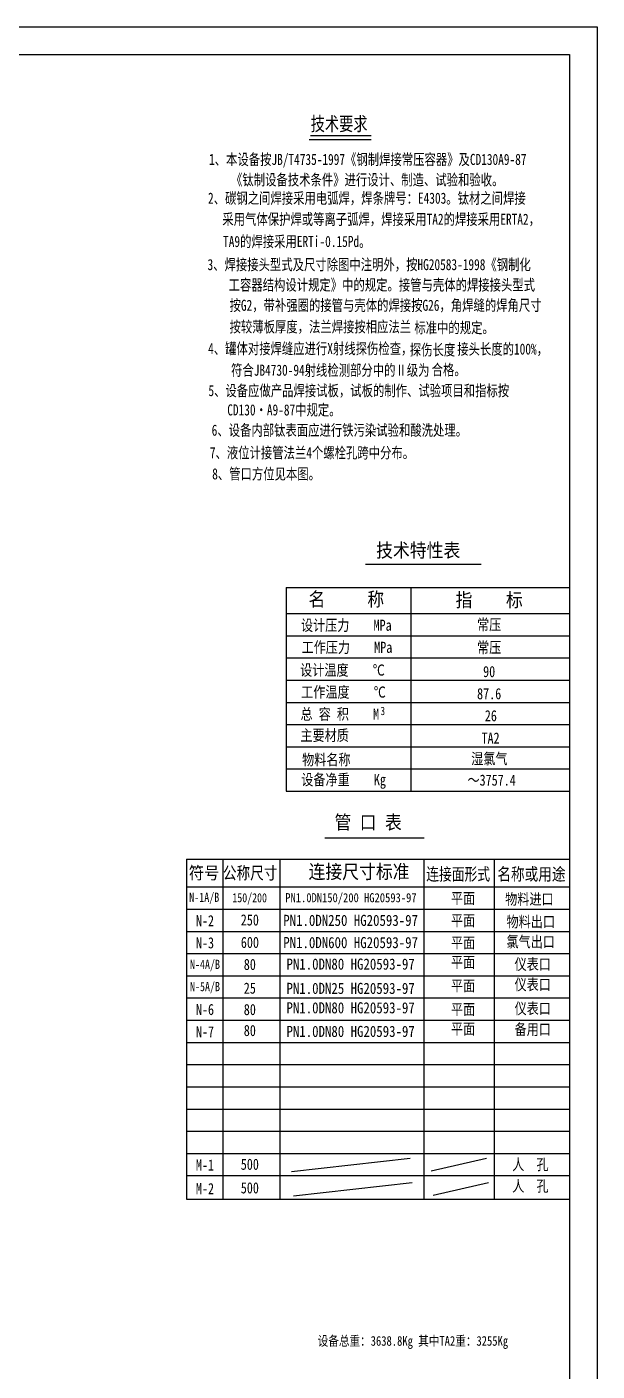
# Model space of a CAD drawing. Extents: x -1842 to -222, y 42 to 883.
# Drawn here: x -1453.6 to -1248, y 398.5 to 882.7 of the extents above; entities that cross this region are included whole.
import ezdxf
from ezdxf.enums import TextEntityAlignment as Align

# ---------------------------------------------------------------- set-up
doc = ezdxf.new("R2010")
doc.units = 0
doc.header["$LTSCALE"] = 15
doc.header["$MEASUREMENT"] = 0
doc.layers.get('0').update_dxf_attribs({"linetype": 'CONTINUOUS'})
for name, color, linetype in [('1', 1, 'CONTINUOUS'), ('2', 3, 'CONTINUOUS'), ('5', 2, 'CONTINUOUS'), ('7', 2, 'CONTINUOUS'), ('LAYER4', 6, 'CONTINUOUS')]:
    doc.layers.add(name, color=color, linetype=linetype)
doc.styles.add('HZFS', font='SIMFANG.TTF', dxfattribs={"width": 0.85, "height": 7.5})

msp = doc.modelspace()

# ---------------------------------------------------------------- linework, layer by layer
msp.add_line((-1351.83, 842.201), (-1329.509, 842.201))
at = {"layer": '1'}
msp.add_line((-1351.365, 843.595), (-1329.509, 843.595), dxfattribs=at)
at = {"layer": '1', "color": 1}
for p, q in [((-1331.529, 689.195), (-1289.788, 689.195)), ((-1358.175, 470.425), (-1315.399, 475.175)), ((-1307.895, 470.675), (-1287.883, 475.175)), ((-1357.425, 461.677), (-1314.649, 466.426)), ((-1307.145, 461.927), (-1287.132, 466.426))]:
    msp.add_line(p, q, dxfattribs=at)
at = {"layer": '1', "color": 3}
for p, q in [((-1315.144, 680.723), (-1315.144, 607.409)), ((-1360.163, 663.409), (-1285.148, 663.409)), ((-1285.148, 663.409), (-1258, 663.409)), ((-1360.163, 655.409), (-1285.148, 655.409)), ((-1285.148, 655.409), (-1258, 655.409)), ((-1360.163, 647.409), (-1285.148, 647.409)), ((-1285.148, 647.409), (-1258, 647.409)), ((-1360.163, 639.409), (-1285.148, 639.409)), ((-1285.148, 639.409), (-1258, 639.409)), ((-1360.163, 631.409), (-1285.148, 631.409)), ((-1285.148, 631.409), (-1258, 631.409)), ((-1360.163, 623.409), (-1285.148, 623.409)), ((-1285.148, 623.409), (-1258, 623.409)), ((-1360.163, 615.409), (-1258, 615.409)), ((-1382.911, 582.934), (-1382.911, 460.429)), ((-1362.454, 582.934), (-1362.454, 460.429)), ((-1310.474, 582.934), (-1310.474, 460.429)), ((-1285.148, 582.934), (-1285.148, 460.429)), ((-1396.098, 564.934), (-1258, 564.934)), ((-1396.098, 556.934), (-1258, 556.934)), ((-1396.098, 548.934), (-1258, 548.934))]:
    msp.add_line(p, q, dxfattribs=at)
at = {"layer": '1', "color": 7}
msp.add_line((-1346.176, 590.559), (-1310.346, 590.559), dxfattribs=at)
at = {"layer": '2', "color": 3}
for p, q in [((-1396.098, 540.934), (-1258, 540.934)), ((-1396.098, 532.934), (-1258, 532.934)), ((-1396.098, 524.934), (-1258, 524.934)), ((-1396.098, 516.934), (-1258, 516.934)), ((-1396.098, 508.934), (-1258, 508.934)), ((-1396.098, 500.934), (-1258, 500.934)), ((-1396.098, 492.927), (-1258, 492.927)), ((-1396.098, 484.927), (-1258, 484.927)), ((-1396.098, 476.927), (-1258, 476.927)), ((-1396.098, 468.928), (-1258, 468.928))]:
    msp.add_line(p, q, dxfattribs=at)
at = {"layer": '2'}
msp.add_lwpolyline([(-1842, 41.709), (-1842, 882.709), (-1248, 882.709), (-1248, 41.709)], close=True, dxfattribs=at)
at = {"layer": '7', "color": 5}
for p, q in [((-1360.163, 680.723), (-1360.163, 607.409)), ((-1360.163, 680.723), (-1285.148, 680.723)), ((-1285.148, 680.723), (-1258, 680.723)), ((-1360.163, 671.409), (-1285.148, 671.409)), ((-1285.148, 671.409), (-1258, 671.409)), ((-1360.163, 607.409), (-1258, 607.409)), ((-1396.098, 582.934), (-1396.098, 460.429)), ((-1396.098, 582.934), (-1258, 582.934)), ((-1396.098, 572.934), (-1258, 572.934)), ((-1396.098, 460.429), (-1258, 460.429))]:
    msp.add_line(p, q, dxfattribs=at)
msp.add_lwpolyline([(-1817, 51.709), (-1817, 872.709), (-1258, 872.709), (-1258, 51.709)], close=True, dxfattribs=at)

# ---------------------------------------------------------------- texts
at = {"layer": '1', "style": 'HZFS', "width": 0.75}
for s, height, p in [('技术要求', 5, (-1351.278, 845.304)), ('1、本设备按JB/T4735-1997《钢制焊接常压容器》及CD130A9-87', 4, (-1387.929, 832.978)), ('《钛制设备技术条件》进行设计、制造、试验和验收。', 4, (-1380.004, 825.646)), ('2、碳钢之间焊接采用电弧焊，焊条牌号：E4303。钛材之间焊接', 4, (-1388.3, 819.02)), ('采用气体保护焊或等离子弧焊，焊接采用TA2的焊接采用ERTA2，', 4, (-1383.149, 811.434)), ('TA9的焊接采用ERTi-0.15Pd。', 4, (-1382.863, 803.426)), ('3、焊接接头型式及尺寸除图中注明外，按HG20583-1998《钢制化', 4, (-1388.474, 795.096)), ('工容器结构设计规定》中的规定。接管与壳体的焊接接头型式', 4, (-1380.877, 787.771)), ('按G2，带补强圈的接管与壳体的焊接按G26，角焊缝的焊角尺寸', 4, (-1380.532, 780.437)), ('按较薄板厚度，法兰焊接按相应法兰', 4, (-1380.532, 772.699)), ('标准中的规定。', 4, (-1313.912, 772.374)), ('4、罐体对接焊缝应进行X射线探伤检查，', 4, (-1388.263, 764.854)), ('探伤长度', 4, (-1315.541, 764.387)), ('接头长度的100%，', 4, (-1298.438, 764.682)), ('符合JB4730-94射线检测部分中的Ⅱ级为', 4, (-1379.998, 757.062)), ('合格。', 4, (-1307.666, 757.212)), ('5、设备应做产品焊接试板，试板的制作、试验项目和指标按', 4, (-1388.161, 749.709)), ('CD130·A9-87中规定。', 4, (-1381.365, 742.752)), ('6、设备内部钛表面应进行铁污染试验和酸洗处理。', 4, (-1386.977, 735.45)), ('7、液位计接管法兰4个螺栓孔跨中分布。', 4, (-1387.644, 727.329)), ('8、管口方位见本图。', 4, (-1386.797, 719.711))]:
    msp.add_text(s, height=height, dxfattribs=at).set_placement(p)
at = {"layer": '2', "style": 'HZFS'}
for s, height, width, p in [('设计压力    MPa', 4, 0.8, (-1338.436, 667.243)), ('常压', 4, 0.8, (-1286.937, 667.483)), ('工作压力    MPa', 4, 0.8, (-1338.21, 659.299)), ('常压', 4, 0.8, (-1286.937, 659.273)), ('设计温度    ℃', 4, 0.8, (-1339.817, 651.128)), ('90', 4, 0.8, (-1286.937, 650.471)), ('工作温度    ℃', 4, 0.8, (-1339.45, 643.208)), ('87.6', 4, 0.8, (-1286.937, 642.503)), ('总 容 积    M', 4, 0.8, (-1340.777, 635.264)), ('3', 3, 0.8, (-1325.279, 636.308)), ('26', 4, 0.8, (-1286.323, 634.561)), ('主要材质', 4, 0.8, (-1346.251, 627.61)), ('TA2', 4, 0.8, (-1286.432, 626.547)), ('物料名称', 4, 0.8, (-1345.65, 618.838)), ('湿氯气', 4, 0.8, (-1286.856, 619.205)), ('设备净重    Kg', 4, 0.8, (-1339.412, 611.221)), ('～3757.4', 4, 0.8, (-1286.032, 611.383)), ('N-1A/B', 3.3199, 0.8, (-1389.666, 568.932)), ('150/200', 3.2753, 0.8, (-1373.292, 568.764)), ('PN1.0DN150/200 HG20593-97', 3.27525, 0.85, (-1336.777, 568.785)), ('平面', 4, 0.8, (-1296.348, 568.734)), ('物料进口', 4, 0.8, (-1272.413, 568.618)), ('N-2', 4, 0.8, (-1389.404, 560.767)), ('250', 4, 0.8, (-1373.227, 561.015)), ('PN1.0DN250 HG20593-97', 4, 0.85, (-1336.884, 560.889)), ('平面', 4, 0.8, (-1296.348, 560.734)), ('物料出口', 4, 0.8, (-1271.919, 560.477)), ('N-3', 4, 0.8, (-1389.404, 552.767)), ('600', 4, 0.8, (-1373.203, 552.926)), ('PN1.0DN600 HG20593-97', 4, 0.85, (-1336.884, 552.889)), ('平面', 4, 0.8, (-1296.348, 552.734)), ('氯气出口', 4, 0.8, (-1271.958, 553.259)), ('PN1.0DN80 HG20593-97', 4, 0.85, (-1336.884, 545.14)), ('平面', 4, 0.8, (-1296.348, 545.735)), ('仪表口', 4, 0.8, (-1271.218, 545.149)), ('N-4A/B', 3.3199, 0.8, (-1389.404, 544.767)), ('80', 4, 0.8, (-1373.227, 544.982)), ('N-5A/B', 3.3199, 0.8, (-1389.404, 536.767)), ('25', 4, 0.8, (-1373.227, 536.44)), ('PN1.0DN25 HG20593-97', 4, 0.85, (-1336.884, 536.392)), ('平面', 4, 0.8, (-1296.348, 537.237)), ('仪表口', 4, 0.8, (-1271.218, 537.849)), ('N-6', 4, 0.8, (-1389.404, 528.767)), ('80', 4, 0.8, (-1373.227, 528.735)), ('PN1.0DN80 HG20593-97', 4, 0.85, (-1336.884, 529.392)), ('平面', 4, 0.8, (-1296.348, 528.734)), ('仪表口', 4, 0.8, (-1271.218, 529.223)), ('80', 4, 0.8, (-1373.227, 521.192)), ('PN1.0DN80 HG20593-97', 4, 0.85, (-1336.884, 520.895)), ('平面', 4, 0.8, (-1296.348, 521.735)), ('备用口', 4, 0.8, (-1271.218, 521.702)), ('N-7', 4, 0.8, (-1389.404, 520.767)), ('M-1', 4, 0.8, (-1389.404, 472.761)), ('500', 4, 0.8, (-1373.227, 473.01)), ('人  孔', 4, 0.8, (-1272.064, 473.018)), ('M-2', 4, 0.8, (-1389.404, 464.263)), ('500', 4, 0.8, (-1373.227, 464.511)), ('人  孔', 4, 0.8, (-1272.064, 465.269))]:
    msp.add_text(s, height=height, dxfattribs=dict(at, width=width)).set_placement(p, align=Align.MIDDLE)
at = {"layer": '5', "color": 3, "style": 'HZFS'}
for s, height, width, p in [('技术特性表', 5, 0.89, (-1327.691, 691.665)), ('管 口 表', 5, 0.89, (-1342.705, 593.708)), ('连接尺寸标准', 5, 0.89, (-1352.043, 575.916)), ('符号 ', 4.5, 0.9, (-1395.256, 575.742)), ('公称尺寸', 4.5, 0.8, (-1382.912, 575.713)), ('连接面形式', 4.5, 0.75, (-1309.623, 575.289)), ('名称或用途', 4.5, 0.8, (-1283.974, 575.289))]:
    msp.add_text(s, height=height, dxfattribs=dict(at, width=width)).set_placement(p)
at = {"layer": '5', "color": 3, "style": 'HZFS', "width": 0.89}
for s, p in [('名     称', (-1338.436, 676.672)), ('指    标', (-1286.937, 676.397))]:
    msp.add_text(s, height=5, dxfattribs=at).set_placement(p, align=Align.MIDDLE)
at = {"layer": 'LAYER4', "style": 'HZFS', "width": 0.8}
msp.add_text('设备总重：3638.8Kg 其中TA2重：3255Kg', height=3.5, dxfattribs=at).set_placement((-1348.753, 407.666))

doc.saveas('drawing.dxf')
